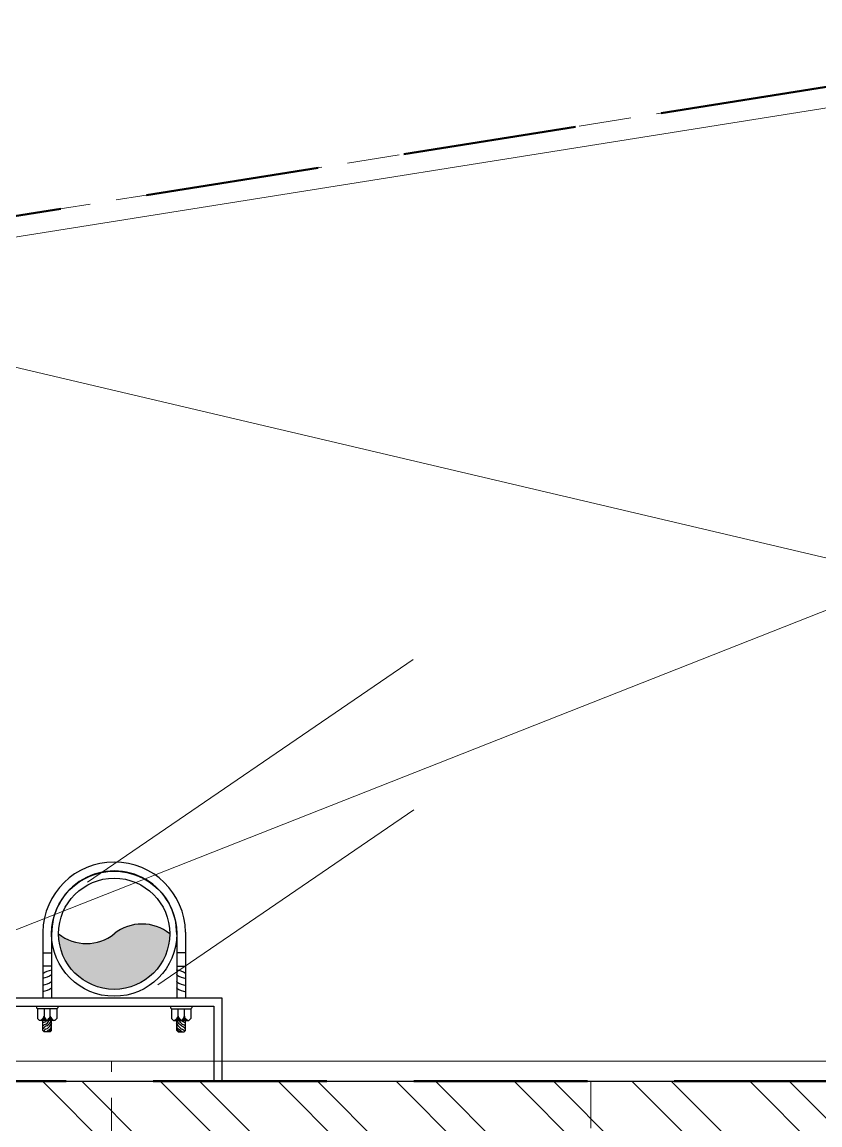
# Model space of a CAD drawing. Header units: inches. Extents: x -190799 to -189704, y -49100 to -46985.
# Drawn here: x -190221.08 to -190192.37, y -47127.94 to -47088.25 of the extents above; entities that cross this region are included whole.
import ezdxf

# ---------------------------------------------------------------- set-up
doc = ezdxf.new("R2010")
doc.units = ezdxf.units.IN
doc.header["$LTSCALE"] = 25
doc.header["$MEASUREMENT"] = 0
doc.linetypes.add('DASHED2', pattern=[0.375, 0.25, -0.125])
doc.layers.get('0').update_dxf_attribs({"lineweight": 0})
for name, color, linetype, lineweight in [('cross', 1, 'Continuous', 13), ('CWS', 180, 'Continuous', 18), ('elevation', 6, 'Continuous', 9), ('hidden', 7, 'DASHED2', 5), ('PLASTER LINE', 1, 'Continuous', 5), ('PP-BEAM', 104, 'DASHED2', 50), ('PP-WALL', 7, 'Continuous', 30), ('sechatch', 8, 'Continuous', 0), ('SH - ANGLE SUPPORT', 7, 'Continuous', 30)]:
    doc.layers.add(name, color=color, linetype=linetype, lineweight=lineweight)
doc.layers.add('SH - RWP', color=140, linetype='Continuous')

# ---------------------------------------------------------------- blocks, each defined once
blk = doc.blocks.new('*X19')
at = {"color": 0}
for p, q in [((113.6040440224238, 341.4692042597887), (113.7240518539459, 341.5892120913109)), ((113.7279130090329, 341.4162965511011), (114.3176786467903, 342.0060621888587)), ((113.8423566890578, 341.3539635358294), (114.318169125598, 341.8297759723697)), ((113.9481308900426, 341.2829610415177), (114.3186596044057, 341.6534897558808)), ((114.0456951115147, 341.2037485676931), (114.3191500832134, 341.4772035393918)), ((114.1352787081868, 341.1165554690687), (114.3196405620211, 341.3009173229029)), ((114.2169109186877, 341.0214109842728), (114.3201310408288, 341.1246311064139)), ((114.2904245531791, 340.9181479234677), (114.3206215196365, 340.948344889925))]:
    blk.add_line(p, q, dxfattribs=at)
blk = doc.blocks.new('rwp')
at = {"layer": 'SH - RWP', "lineweight": 30}
h = blk.add_hatch(color=256, dxfattribs=at)
edge = h.paths.add_edge_path()
edge.add_ellipse((-188950.0968138671, -47122.30944276684), major_axis=(1.131884257421873, -1.131884257421873), ratio=1, start_angle=96.33861705314149, end_angle=173.6613829461683, ccw=False)
edge.add_ellipse((-188951.0968138671, -47121.05951319105), major_axis=(-1.414213562374951, -1.414213562374951), ratio=0.9999999999973742, start_angle=-45.000000000959574, end_angle=135.0000000008091, ccw=False)
edge.add_ellipse((-188952.0968138671, -47119.80958361528), major_axis=(-1.131884257421873, -1.131884257421873), ratio=1, start_angle=6.338617053141469, end_angle=83.66138294415512)
at = {"layer": 'SH - ANGLE SUPPORT'}
for p, q in [((-188953.666458093, -47121.00095880189, -967.949206592016), (-188953.6664580929, -47123.36738670984, -967.949206592016)), ((-188953.6664580924, -47121.00102040151, -967.949206592016), (-188953.6664580924, -47123.36744830938, -967.949206592016)), ((-188953.346458093, -47121.07673970977, -967.949206592016), (-188953.346458093, -47123.36738670984, -967.949206592016)), ((-188953.3464580924, -47121.07680130939, -967.949206592016), (-188953.3464580924, -47123.36744830938, -967.949206592016)), ((-188948.8471924546, -47121.07673970977, -967.949206592016), (-188948.8471924546, -47123.36738670984, -967.949206592016)), ((-188948.8471924541, -47121.07680130939, -967.949206592016), (-188948.8471924541, -47123.36744830938, -967.949206592016)), ((-188948.5271924546, -47121.00095880189, -967.949206592016), (-188948.5271924547, -47123.36738670984, -967.949206592016)), ((-188948.5271924541, -47121.00102040151, -967.949206592016), (-188948.5271924541, -47123.36744830938, -967.949206592016)), ((-188953.666458093, -47121.74960115636, -967.949206592016), (-188953.346458093, -47121.74960115636, -967.949206592016)), ((-188953.6664580924, -47121.74966275599, -967.949206592016), (-188953.3464580924, -47121.74966275599, -967.949206592016)), ((-188948.5271924547, -47121.74960115636, -967.949206592016), (-188948.8471924546, -47121.74960115636, -967.949206592016)), ((-188948.5271924546, -47121.74960115636, -967.949206592016), (-188948.8471924546, -47121.74960115636, -967.949206592016)), ((-188948.5271924541, -47121.74966275599, -967.949206592016), (-188948.8471924541, -47121.74966275599, -967.949206592016)), ((-188948.5271924541, -47121.74966275599, -967.949206592016), (-188948.8471924541, -47121.74966275599, -967.949206592016)), ((-188953.3368398501, -47122.23073078197, -967.949206592016), (-188953.6568398502, -47122.23073078197, -967.949206592016)), ((-188953.3368398497, -47122.23079238168, -967.949206592016), (-188953.6568398497, -47122.23079238168, -967.949206592016)), ((-188948.8568106974, -47122.23073078197, -967.949206592016), (-188948.5368106973, -47122.23073078197, -967.949206592016)), ((-188948.8568106974, -47122.23073078197, -967.949206592016), (-188948.5368106973, -47122.23073078197, -967.949206592016)), ((-188948.8568106969, -47122.23079238168, -967.949206592016), (-188948.5368106969, -47122.23079238168, -967.949206592016)), ((-188948.8568106967, -47122.23079238168, -967.949206592016), (-188948.5368106969, -47122.23079238168, -967.949206592016)), ((-188953.8903525634, -47123.66232684848, -967.949206592016), (-188953.8903525634, -47123.72276761325, -967.949206592016)), ((-188953.8903525629, -47123.66238844811, -967.949206592016), (-188953.8903525629, -47123.7228292129, -967.949206592016)), ((-188953.8903525634, -47123.72276761325, -967.949206592016), (-188953.8576660083, -47123.75545416848, -967.949206592016)), ((-188953.8903525629, -47123.7228292129, -967.949206592016), (-188953.8576660078, -47123.75551576811, -967.949206592016)), ((-188953.1557098411, -47123.75545416848, -967.949206592016), (-188953.8576660083, -47123.75545416848, -967.949206592016)), ((-188953.1557098406, -47123.75551576811, -967.949206592016), (-188953.8576660078, -47123.75551576811, -967.949206592016)), ((-188953.8531016355, -47123.76033668287, -967.949206592016), (-188953.8531016355, -47124.10285181779, -967.949206592016)), ((-188953.8531016349, -47123.76039828252, -967.949206592016), (-188953.8531016349, -47124.10291341739, -967.949206592016)), ((-188953.6144727311, -47123.75545416848, -967.949206592016), (-188953.6144727311, -47124.02564460496, -967.949206592016)), ((-188953.6144727307, -47123.75551576811, -967.949206592016), (-188953.6144727307, -47124.02570620461, -967.949206592016)), ((-188953.3992218002, -47124.02622438787, -967.949206592016), (-188953.3992218002, -47123.75545416848, -967.949206592016)), ((-188953.3992217998, -47124.02628598752, -967.949206592016), (-188953.3992217998, -47123.75551576811, -967.949206592016)), ((-188953.1230232861, -47123.72276761336, -967.949206592016), (-188953.1605923556, -47123.76033668287, -967.949206592016)), ((-188953.1230232855, -47123.7228292129, -967.949206592016), (-188953.160592355, -47123.76039828252, -967.949206592016)), ((-188953.1605923556, -47123.76033668287, -967.949206592016), (-188953.1605923556, -47124.10285181779, -967.949206592016)), ((-188953.160592355, -47123.76039828252, -967.949206592016), (-188953.160592355, -47124.10291341739, -967.949206592016)), ((-188953.1230232861, -47123.66232684848, -967.949206592016), (-188953.1230232861, -47123.72276761336, -967.949206592016)), ((-188953.1230232855, -47123.66238844811, -967.949206592016), (-188953.1230232855, -47123.7228292129, -967.949206592016)), ((-188949.0708570933, -47123.66232684848, -967.949206592016), (-188949.0708570933, -47123.72276761336, -967.949206592016)), ((-188949.0708570928, -47123.66238844811, -967.949206592016), (-188949.0708570928, -47123.7228292129, -967.949206592016)), ((-188949.0708570933, -47123.72276761336, -967.949206592016), (-188949.0332880238, -47123.76033668287, -967.949206592016)), ((-188949.0708570928, -47123.7228292129, -967.949206592016), (-188949.0332880233, -47123.76039828252, -967.949206592016)), ((-188949.0381705383, -47123.75545416848, -967.949206592016), (-188948.3362143711, -47123.75545416848, -967.949206592016)), ((-188949.0381705376, -47123.75551576811, -967.949206592016), (-188948.3362143706, -47123.75551576811, -967.949206592016)), ((-188949.0332880238, -47123.76033668287, -967.949206592016), (-188949.0332880238, -47124.10285181779, -967.949206592016)), ((-188949.0332880233, -47123.76039828252, -967.949206592016), (-188949.0332880233, -47124.10291341739, -967.949206592016)), ((-188948.794658579, -47124.02622438787, -967.949206592016), (-188948.794658579, -47123.75545416848, -967.949206592016)), ((-188948.7946585786, -47124.02628598752, -967.949206592016), (-188948.7946585786, -47123.75551576811, -967.949206592016)), ((-188948.5794076482, -47123.75545416848, -967.949206592016), (-188948.5794076482, -47124.02564460496, -967.949206592016)), ((-188948.5794076477, -47123.75551576811, -967.949206592016), (-188948.5794076477, -47124.02570620461, -967.949206592016)), ((-188948.340778744, -47123.76033668287, -967.949206592016), (-188948.340778744, -47124.10285181779, -967.949206592016)), ((-188948.3407787434, -47123.76039828252, -967.949206592016), (-188948.3407787434, -47124.10291341739, -967.949206592016)), ((-188948.3035278159, -47123.72276761325, -967.949206592016), (-188948.3362143711, -47123.75545416848, -967.949206592016)), ((-188948.3035278155, -47123.7228292129, -967.949206592016), (-188948.3362143706, -47123.75551576811, -967.949206592016)), ((-188948.3035278159, -47123.66232684848, -967.949206592016), (-188948.3035278159, -47123.72276761325, -967.949206592016)), ((-188948.3035278155, -47123.66238844811, -967.949206592016), (-188948.3035278155, -47123.7228292129, -967.949206592016)), ((-188953.8531016355, -47124.10285181779, -967.949206592016), (-188953.7785997794, -47124.17735367376, -967.949206592016)), ((-188953.8531016349, -47124.10291341739, -967.949206592016), (-188953.7785997789, -47124.17741527341, -967.949206592016)), ((-188953.2350942116, -47124.17735367376, -967.949206592016), (-188953.7785997794, -47124.17735367376, -967.949206592016)), ((-188953.2350942111, -47124.17741527341, -967.949206592016), (-188953.7785997789, -47124.17741527341, -967.949206592016)), ((-188953.6668469955, -47124.54101303458, -967.949206592016), (-188953.6668469955, -47124.17735367376, -967.949206592016)), ((-188953.6668469949, -47124.54107463418, -967.949206592016), (-188953.6668469949, -47124.17741527341, -967.949206592016)), ((-188953.3468469955, -47124.54097724138, -967.949206592016), (-188953.3468469955, -47124.17735367376, -967.949206592016)), ((-188953.346846995, -47124.54103884092, -967.949206592016), (-188953.346846995, -47124.17741527341, -967.949206592016)), ((-188953.1605923556, -47124.10285181779, -967.949206592016), (-188953.2350942116, -47124.17735367376, -967.949206592016)), ((-188953.160592355, -47124.10291341739, -967.949206592016), (-188953.2350942111, -47124.17741527341, -967.949206592016)), ((-188949.0332880238, -47124.10285181779, -967.949206592016), (-188948.9587861678, -47124.17735367376, -967.949206592016)), ((-188949.0332880233, -47124.10291341739, -967.949206592016), (-188948.9587861673, -47124.17741527341, -967.949206592016)), ((-188948.9587861678, -47124.17735367376, -967.949206592016), (-188948.4152806, -47124.17735367376, -967.949206592016)), ((-188948.9587861673, -47124.17741527341, -967.949206592016), (-188948.4152805994, -47124.17741527341, -967.949206592016)), ((-188948.8470333838, -47124.54097724138, -967.949206592016), (-188948.8470333838, -47124.17735367376, -967.949206592016)), ((-188948.8470333834, -47124.54103884092, -967.949206592016), (-188948.8470333834, -47124.17741527341, -967.949206592016)), ((-188948.527033384, -47124.54101303458, -967.949206592016), (-188948.527033384, -47124.17735367376, -967.949206592016)), ((-188948.5270333833, -47124.54107463418, -967.949206592016), (-188948.5270333833, -47124.17741527341, -967.949206592016)), ((-188948.340778744, -47124.10285181779, -967.949206592016), (-188948.4152806, -47124.17735367376, -967.949206592016)), ((-188948.3407787434, -47124.10291341739, -967.949206592016), (-188948.4152805994, -47124.17741527341, -967.949206592016)), ((-188953.6668827888, -47124.54097724138, -967.949206592016), (-188953.6142599813, -47124.59360004868, -967.949206592016)), ((-188953.6668827882, -47124.54103884092, -967.949206592016), (-188953.6142599809, -47124.59366164831, -967.949206592016)), ((-188953.3994698029, -47124.59360004868, -967.949206592016), (-188953.6142599813, -47124.59360004868, -967.949206592016)), ((-188953.3994698023, -47124.59366164831, -967.949206592016), (-188953.6142599809, -47124.59366164831, -967.949206592016)), ((-188953.3468469955, -47124.54097724138, -967.949206592016), (-188953.3994698029, -47124.59360004868, -967.949206592016)), ((-188953.346846995, -47124.54103884092, -967.949206592016), (-188953.3994698023, -47124.59366164831, -967.949206592016)), ((-188948.8470333838, -47124.54097724138, -967.949206592016), (-188948.7944105765, -47124.59360004868, -967.949206592016)), ((-188948.8470333834, -47124.54103884092, -967.949206592016), (-188948.794410576, -47124.59366164831, -967.949206592016)), ((-188948.7944105765, -47124.59360004868, -967.949206592016), (-188948.579620398, -47124.59360004868, -967.949206592016)), ((-188948.794410576, -47124.59366164831, -967.949206592016), (-188948.5796203974, -47124.59366164831, -967.949206592016)), ((-188948.5269975907, -47124.54097724138, -967.949206592016), (-188948.579620398, -47124.59360004868, -967.949206592016)), ((-188948.5269975901, -47124.54103884092, -967.949206592016), (-188948.5796203974, -47124.59366164831, -967.949206592016))]:
    blk.add_line(p, q, dxfattribs=at)
at = {"layer": 'SH - ANGLE SUPPORT', "lineweight": 30, "ltscale": 30}
for centre, radius, start, end in [((-188951.0968252739, -47121.04743988637, -967.949206592016), 2.570053173803593, 1.03628795969257, 178.9637120403074), ((-188951.0968252733, -47121.04750148611, -967.949206592016), 2.570053173803593, 1.03628795968503, 178.963712040315), ((-188951.0968252738, -47121.04738671277, -967.949206592016), 2.249999999973499, 358.9648763292182, 180.8913035842331), ((-188951.0968252732, -47121.0474483124, -967.949206592016), 2.249999999973499, 358.9648763292032, 180.8913035842525)]:
    blk.add_arc(centre, radius, start, end, dxfattribs=at)
at = {"layer": 'SH - ANGLE SUPPORT', "extrusion": (0, 0, -1)}
for centre, major_axis, ratio, start_param, end_param in [((-188953.8074735742, -47121.90446553976, -967.949206592016), (0.5499938548614092, -0.5499938548614123), 0.9999999996759106, 0.1632660789402746, 0.609270106304321), ((-188953.8074735738, -47121.9045271393, -967.949206592016), (0.5499938548614107, -0.5499938548614107), 0.9999999996759106, 0.1632660789402746, 0.6092701062936144), ((-188953.1266579546, -47123.39463167317, -967.949206592016), (0.7483036439644555, -0.7483036439644598), 0.9999999996438159, 3.391710508010214, 3.722963248040837), ((-188953.126657954, -47123.39469327271, -967.949206592016), (0.7483036439644577, -0.7483036439644576), 0.9999999996438159, 3.391710508017021, 3.722963248071372), ((-188952.7983986465, -47123.31156215176, -967.949206592016), (0.6743739490639916, -0.6743739490639953), 0.9999995311078937, 3.304858807655224, 3.314800786636747), ((-188952.7983986459, -47123.31162375142, -967.949206592016), (0.6743739490639936, -0.6743739490639933), 0.9999995311078936, 3.304858807680375, 3.314800786634117), ((-188953.8074735742, -47122.15260376805, -967.949206592016), (0.5499938548614092, -0.5499938548614123), 0.9999999996759106, 0.1632660788972726, 0.609270106273636), ((-188953.8074735738, -47122.1526653677, -967.949206592016), (0.5499938548614107, -0.5499938548614107), 0.9999999996759106, 0.1632660788633934, 0.6092701062629294), ((-188953.8074735742, -47122.38419913567, -967.949206592016), (0.5499938549968616, 0.5499938549968587), 0.9999999998192924, 1.734062405629884, 2.180066432845873), ((-188953.8074735738, -47122.38426073521, -967.949206592016), (0.5499938549968599, 0.5499938549968602), 0.9999999998192924, 1.734062405639007, 2.18006643293009), ((-188952.7983986465, -47123.55970038017, -967.949206592016), (0.6743742929851441, 0.6743742929851401), 0.999999518227433, 4.875654981944805, 4.885596951981116), ((-188952.7983986459, -47123.55976197982, -967.949206592016), (0.6743742929851421, 0.6743742929851421), 0.9999995182274332, 4.875654981974916, 4.885596952011176), ((-188952.7983986465, -47123.79129574777, -967.949206592016), (0.6743742929851441, 0.6743742929851401), 0.999999518227433, 4.875654981949765, 4.885596951983746), ((-188952.7983986459, -47123.79135734731, -967.949206592016), (0.6743742929851421, 0.6743742929851421), 0.9999995182274332, 4.875654981947285, 4.885596952013805), ((-188949.0439751315, -47123.95348806639, -967.949206592016), (0.1836427452739949, 0.1836427452739939), 0.9999999999368012, 1.061026314161397, 1.819612572080839), ((-188949.0439751309, -47123.95354966598, -967.949206592016), (0.1836427452739943, 0.1836427452739944), 0.9999999999368012, 1.061026314482183, 1.819612572175653), ((-188948.4266461518, -47124.10154468217, -967.949206592016), (0.3202001284227909, 0.3202001284227893), 0.9999999999894763, 2.954778906703427, 3.562597790643836), ((-188948.4266461512, -47124.10160628188, -967.949206592016), (0.32020012842279, 0.3202001284227902), 0.9999999999894763, 2.954778906786219, 3.562597790696368), ((-188948.4198675735, -47124.00436458047, -967.949206592016), (0.3174102309503301, 0.3174102309503283), 0.9999999999057578, 2.957247137274627, 3.531377346074381), ((-188948.4198675731, -47124.00442618009, -967.949206592016), (0.3174102309503291, 0.3174102309503292), 0.9999999999057578, 2.957247137262742, 3.531377346298223), ((-188948.5441608152, -47123.95348806639, -967.949206592016), (0.1836427452988976, -0.1836427452988986), 0.999999999796716, 1.317026384468443, 2.0805663391731), ((-188948.5441608147, -47123.95354966598, -967.949206592016), (0.1836427452988981, -0.1836427452988981), 0.9999999997967158, 1.317026384795895, 2.080566339319822), ((-188948.4180220282, -47124.04943386157, -967.949206592016), (0.2498462547944103, 0.2498462547944089), 0.9999999997529784, 3.071035400043546, 3.556541279240993), ((-188948.4180220276, -47124.04949546119, -967.949206592016), (0.2498462547944095, 0.2498462547944096), 0.9999999997529783, 3.071035400037739, 3.556541279278682), ((-188948.3270008914, -47123.80572951908, -967.949206592016), (0.3609602734330835, -0.3609602734330856), 0.9999999985248337, 1.329768372036687, 1.540798847705387), ((-188948.3270008908, -47123.80579111868, -967.949206592016), (0.3609602734330845, -0.3609602734330845), 0.9999999985248337, 1.32976837205076, 1.540798847705387), ((-188948.8006405043, -47123.99591065946, -967.949206592016), (0.1574100662167226, -0.1574100662167236), 0.9999999999492625, -0.6581166820425643, 0.1674448601498328), ((-188948.8006405038, -47123.99597225912, -967.949206592016), (0.1574100662167231, -0.1574100662167231), 0.9999999999492625, -0.6581166818591688, 0.1674448602460581), ((-188948.6371630341, -47124.47928326397, -967.949206592016), (0.1705916076496879, 0.1705916076496869), 0.999999999760294, 5.688778807154859, 5.971833700017249), ((-188948.6371630334, -47124.47934486362, -967.949206592016), (0.1705916076496874, 0.1705916076496874), 0.999999999760294, 5.688778807389919, 5.971833700054205), ((-188948.3299226793, -47123.95348806639, -967.949206592016), (0.1836427452739939, -0.1836427452739949), 0.9999999999368008, 1.32198008156326, 2.080566339281674), ((-188948.3299226788, -47123.95354966598, -967.949206592016), (0.1836427452739944, -0.1836427452739943), 0.9999999999368008, 1.32198008156326, 2.080566339086045), ((-188948.4492935954, -47124.10503722765, -967.949206592016), (0.3609602731301504, -0.3609602731301524), 0.9999999993591626, 1.329768371787923, 1.678717008267329), ((-188948.4492935949, -47124.10509882731, -967.949206592016), (0.3609602731301515, -0.3609602731301514), 0.9999999993591624, 1.329768371788388, 1.678717008386833), ((-188948.4726005044, -47124.14390854447, -967.949206592016), (0.3609602733034902, -0.3609602733034922), 0.9999999989039782, 1.329768371934727, 1.608853964360784), ((-188948.472600504, -47124.14397014413, -967.949206592016), (0.3609602733034912, -0.3609602733034912), 0.9999999989039782, 1.329768371976483, 1.608853964560186), ((-188948.7827626473, -47124.81746228939, -967.949206592016), (0.1705916081115291, -0.1705916081115301), 0.9999999983057132, 4.117982481218434, 4.309006795710234), ((-188948.7827626466, -47124.81752388901, -967.949206592016), (0.1705916081115296, -0.1705916081115296), 0.999999998305713, 4.117982481200848, 4.309006795710234), ((-188948.7475861446, -47124.6354748169, -967.949206592016), (0.070498842857397, 0.07049884285739659), 0.9999999987001685, 5.845023447305541, 6.635131608040659), ((-188948.747586144, -47124.63553641661, -967.949206592016), (0.0704988428573968, 0.0704988428573968), 0.9999999987001688, 5.845023447049522, 6.63513160759325), ((-188948.7252744999, -47124.66127218498, -967.949206592016), (0.1348098848379319, -0.1348098848379327), 0.9999999999832394, 4.157022774563808, 5.034816392581106), ((-188948.7252744994, -47124.66133378464, -967.949206592016), (0.1348098848379323, -0.1348098848379323), 0.9999999999832394, 4.157022774644297, 5.034816392460339), ((-188948.71716431, -47124.55963857067, -967.949206592016), (0.134414760636515, 0.1344147606365142), 0.999999999943205, 5.728383428850945, 6.607487426763895), ((-188948.7171643096, -47124.5597001703, -967.949206592016), (0.1344147606365146, 0.1344147606365146), 0.999999999943205, 5.72838342841378, 6.607487426618772), ((-188948.695430473, -47124.55313844277, -967.949206592016), (0.1705916076887829, 0.1705916076887819), 0.9999999996600237, 5.688778807161095, 6.270402491436597), ((-188948.6954304725, -47124.5532000424, -967.949206592016), (0.1705916076887824, 0.1705916076887824), 0.9999999996600238, 5.688778806993591, 6.270402491376283)]:
    blk.add_ellipse(centre, major_axis=major_axis, ratio=ratio, start_param=start_param, end_param=end_param, dxfattribs=at)
at = {"layer": 'SH - ANGLE SUPPORT'}
for centre, major_axis, ratio, start_param, end_param in [((-188949.0669925931, -47123.39463167317, -967.949206592016), (-0.7483036439644599, -0.7483036439644554), 0.9999999996438159, 3.391710508000295, 3.722963247976156), ((-188949.066992593, -47123.39463167317, -967.949206592016), (-0.7483036439644599, -0.7483036439644554), 0.9999999996438159, 3.391710507966842, 3.722963247976156), ((-188949.0669925926, -47123.39469327271, -967.949206592016), (-0.7483036439644577, -0.7483036439644576), 0.9999999996438159, 3.391710508013618, 3.722963248048718), ((-188949.0669925925, -47123.39469327271, -967.949206592016), (-0.7483036439644577, -0.7483036439644576), 0.9999999996438159, 3.391710508013618, 3.722963248048718), ((-188949.3952519012, -47123.31156215176, -967.949206592016), (-0.6743739490639956, -0.6743739490639913), 0.9999995311078936, 3.304858807682855, 3.314800786628858), ((-188949.395251901, -47123.31156215176, -967.949206592016), (-0.6743739490639956, -0.6743739490639913), 0.9999995311078936, 3.304858807637689, 3.314800786573997), ((-188949.3952519006, -47123.31162375142, -967.949206592016), (-0.6743739490639936, -0.6743739490639933), 0.9999995311078936, 3.3048588076678, 3.314800786604057), ((-188949.3952519006, -47123.31162375142, -967.949206592016), (-0.6743739490639936, -0.6743739490639933), 0.9999995311078936, 3.3048588076678, 3.314800786604057), ((-188948.3861769733, -47121.90446553976, -967.949206592016), (-0.5499938548614123, -0.5499938548614092), 0.9999999996759106, 0.1632660789278965, 0.6092701063103915), ((-188948.3861769733, -47121.90446553976, -967.949206592016), (-0.5499938548614123, -0.5499938548614092), 0.9999999996759106, 0.1632660789278965, 0.6092701063103915), ((-188948.3861769728, -47121.9045271393, -967.949206592016), (-0.5499938548614107, -0.5499938548614107), 0.9999999996759106, 0.1632660789278965, 0.6092701062889785), ((-188948.3861769726, -47121.9045271393, -967.949206592016), (-0.5499938548614107, -0.5499938548614107), 0.9999999996759106, 0.1632660789711128, 0.6092701062982505), ((-188949.3952519012, -47123.55970038017, -967.949206592016), (-0.6743742929851401, 0.6743742929851441), 0.999999518227433, 4.875654981984836, 4.885596952016435), ((-188949.395251901, -47123.55970038017, -967.949206592016), (-0.6743742929851401, 0.6743742929851441), 0.999999518227433, 4.875654981974916, 4.885596952011175), ((-188949.3952519006, -47123.55976197982, -967.949206592016), (-0.6743742929851421, 0.6743742929851421), 0.9999995182274332, 4.875654981904773, 4.885596951996146), ((-188949.3952519006, -47123.55976197982, -967.949206592016), (-0.6743742929851421, 0.6743742929851421), 0.9999995182274332, 4.875654981904773, 4.885596951996146), ((-188949.3952519012, -47123.79129574777, -967.949206592016), (-0.6743742929851401, 0.6743742929851441), 0.999999518227433, 4.87565498196482, 4.885596952001405), ((-188949.395251901, -47123.79129574777, -967.949206592016), (-0.6743742929851401, 0.6743742929851441), 0.999999518227433, 4.87565498195986, 4.885596951996146), ((-188949.3952519006, -47123.79135734731, -967.949206592016), (-0.6743742929851421, 0.6743742929851421), 0.9999995182274332, 4.875654981924789, 4.885596951996146), ((-188949.3952519006, -47123.79135734731, -967.949206592016), (-0.6743742929851421, 0.6743742929851421), 0.9999995182274332, 4.875654981924789, 4.885596951996146), ((-188948.3861769733, -47122.15260376805, -967.949206592016), (-0.5499938548614123, -0.5499938548614092), 0.9999999996759106, 0.1632660789278965, 0.6092701062889785), ((-188948.3861769733, -47122.15260376805, -967.949206592016), (-0.5499938548614123, -0.5499938548614092), 0.9999999996759106, 0.1632660789278965, 0.6092701062889785), ((-188948.3861769728, -47122.1526653677, -967.949206592016), (-0.5499938548614107, -0.5499938548614107), 0.9999999996759106, 0.1632660789094365, 0.609270106295049), ((-188948.3861769726, -47122.1526653677, -967.949206592016), (-0.5499938548614107, -0.5499938548614107), 0.9999999996759106, 0.1632660789341927, 0.609270106282908), ((-188948.3861769733, -47122.38419913567, -967.949206592016), (-0.5499938549968584, 0.5499938549968617), 0.9999999998192924, 1.734062405617506, 2.180066432825894), ((-188948.3861769733, -47122.38419913567, -967.949206592016), (-0.5499938549968584, 0.5499938549968617), 0.9999999998192924, 1.734062405617506, 2.180066432825894), ((-188948.3861769728, -47122.38426073521, -967.949206592016), (-0.5499938549968599, 0.5499938549968602), 0.9999999998192924, 1.734062405642048, 2.180066432877992), ((-188948.3861769726, -47122.38426073521, -967.949206592016), (-0.5499938549968599, 0.5499938549968602), 0.9999999998192924, 1.734062405635966, 2.180066432841237), ((-188953.8639577001, -47123.95348806639, -967.949206592016), (-0.183642745273995, -0.1836427452739938), 0.9999999999368008, 1.321980081277932, 2.080566339260109), ((-188953.8639576996, -47123.95354966598, -967.949206592016), (-0.1836427452739944, -0.1836427452739943), 0.9999999999368008, 1.321980081617566, 2.080566339205425), ((-188953.5567173454, -47124.47928326397, -967.949206592016), (-0.1705916076496869, 0.1705916076496879), 0.999999999760294, 5.68877880723861, 5.971833700035727), ((-188953.5567173448, -47124.47934486362, -967.949206592016), (-0.1705916076496874, 0.1705916076496874), 0.999999999760294, 5.688778807306168, 5.971833700054205), ((-188953.3932398751, -47123.99591065946, -967.949206592016), (-0.1574100662167236, -0.1574100662167226), 0.9999999999492625, -0.6581166819626016, 0.1674448601924983), ((-188953.3932398746, -47123.99597225912, -967.949206592016), (-0.1574100662167231, -0.1574100662167231), 0.9999999999492625, -0.6581166819626016, 0.1674448601280432), ((-188953.8668794881, -47123.80572951908, -967.949206592016), (-0.3609602734330856, -0.3609602734330835), 0.9999999985248337, 1.329768372036687, 1.540798847650109), ((-188953.8668794875, -47123.80579111868, -967.949206592016), (-0.3609602734330845, -0.3609602734330845), 0.9999999985248337, 1.329768371781203, 1.540798847649254), ((-188953.7758583511, -47124.04943386157, -967.949206592016), (-0.2498462547944088, 0.2498462547944103), 0.9999999997529783, 3.071035399993753, 3.556541279311888), ((-188953.7758583507, -47124.04949546119, -967.949206592016), (-0.2498462547944095, 0.2498462547944096), 0.9999999997529783, 3.071035400084627, 3.556541279278682), ((-188953.7740128057, -47124.00436458047, -967.949206592016), (-0.3174102309503282, 0.3174102309503302), 0.9999999999057579, 2.957247137396159, 3.531377346333558), ((-188953.7740128052, -47124.00442618009, -967.949206592016), (-0.3174102309503291, 0.3174102309503292), 0.9999999999057578, 2.957247137268684, 3.531377346141322), ((-188953.6497195642, -47123.95348806639, -967.949206592016), (-0.1836427452988986, -0.1836427452988976), 0.999999999796716, 1.317026384605051, 2.080566339216231), ((-188953.6497195635, -47123.95354966598, -967.949206592016), (-0.1836427452988981, -0.1836427452988981), 0.9999999997967158, 1.317026384331836, 2.0805663391731), ((-188953.7672342276, -47124.10154468217, -967.949206592016), (-0.3202001284227891, 0.3202001284227912), 0.9999999999894765, 2.954778906553248, 3.562597790696368), ((-188953.7672342271, -47124.10160628188, -967.949206592016), (-0.32020012842279, 0.3202001284227902), 0.9999999999894763, 2.954778906892884, 3.56259779089861), ((-188953.1499052479, -47123.95348806639, -967.949206592016), (-0.1836427452739938, 0.183642745273995), 0.9999999999368012, 1.061026314106713, 1.819612571890326), ((-188953.1499052474, -47123.95354966598, -967.949206592016), (-0.1836427452739943, 0.1836427452739944), 0.9999999999368012, 1.061026314259212, 1.819612572080839), ((-188953.4984499064, -47124.55313844277, -967.949206592016), (-0.1705916076887818, 0.170591607688783), 0.9999999996600238, 5.68877880722726, 6.270402491376283), ((-188953.4984499059, -47124.5532000424, -967.949206592016), (-0.1705916076887823, 0.1705916076887825), 0.9999999996600238, 5.688778807193481, 6.270402491375513), ((-188953.4767160692, -47124.55963857067, -967.949206592016), (-0.1344147606365142, 0.134414760636515), 0.999999999943205, 5.728383428770293, 6.607487426642547), ((-188953.4767160688, -47124.5597001703, -967.949206592016), (-0.1344147606365146, 0.1344147606365146), 0.999999999943205, 5.728383428810619, 6.607487426932795), ((-188953.4686058794, -47124.66127218498, -967.949206592016), (-0.1348098848379327, -0.1348098848379319), 0.9999999999832394, 4.157022774693521, 5.034816392629314), ((-188953.4686058789, -47124.66133378464, -967.949206592016), (-0.1348098848379323, -0.1348098848379323), 0.9999999999832394, 4.157022774644297, 5.034816392291363), ((-188953.4462942349, -47124.6354748169, -967.949206592016), (-0.07049884285739659, 0.070498842857397), 0.9999999987001685, 5.845023447367468, 6.635131607766639), ((-188953.4462942344, -47124.63553641661, -967.949206592016), (-0.0704988428573968, 0.0704988428573968), 0.9999999987001688, 5.845023447631804, 6.635131607766639), ((-188953.4111177321, -47124.81746228939, -967.949206592016), (-0.1705916081115301, -0.1705916081115291), 0.9999999983057132, 4.117982481619605, 4.309006795757587), ((-188953.4111177316, -47124.81752388901, -967.949206592016), (-0.1705916081115296, -0.1705916081115296), 0.999999998305713, 4.117982481585826, 4.309006795955818), ((-188953.744586784, -47124.10503722765, -967.949206592016), (-0.3609602731301526, -0.3609602731301503), 0.9999999993591626, 1.32976837181607, 1.678717008386833), ((-188953.7445867833, -47124.10509882731, -967.949206592016), (-0.3609602731301515, -0.3609602731301514), 0.9999999993591624, 1.329768371871435, 1.678717008386833), ((-188953.7212798749, -47124.14390854447, -967.949206592016), (-0.3609602733034923, -0.3609602733034901), 0.9999999989039782, 1.329768372066336, 1.608853964617158), ((-188953.7212798744, -47124.14397014413, -967.949206592016), (-0.3609602733034912, -0.3609602733034912), 0.9999999989039782, 1.329768372066336, 1.608853964617158)]:
    blk.add_ellipse(centre, major_axis=major_axis, ratio=ratio, start_param=start_param, end_param=end_param, dxfattribs=at)
at = {"layer": 'SH - RWP', "lineweight": 30}
for radius in [2.25, 2]:
    blk.add_circle((-188951.0968138671, -47121.05951319105, -967.949206592016), radius, dxfattribs=at)
for centre, start, end in [((-188950.0968138671, -47122.30944276684, -967.949206592016), 51.33861705367175, 128.6613829463282), ((-188952.0968138671, -47119.80958361528, -967.949206592016), 231.3386170536718, 308.6613829463283)]:
    blk.add_arc(centre, 1.600726067880088, start, end, dxfattribs=at)
at = {"layer": 'SH - ANGLE SUPPORT', "extrusion": (0, 0, -1)}
for p, xscale, yscale, zscale, rotation in [((188890.0338178014, -47102.88456624368, 967.949206592016), 0.1862546400225255, 0.1862546399643179, -0.1862546400225255, 270.0000000000002), ((188890.0338178009, -47102.8846278433, 967.949206592016), 0.1862546400225255, 0.1862546400225255, -0.1862546400225255, 270), ((188889.7660575905, -47102.88514602656, 967.949206592016), 0.1862546400225255, 0.1862546399643179, -0.1862546400225255, 270.0000000000002), ((188889.76605759, -47102.88520762618, 967.949206592016), 0.1862546400225255, 0.1862546400225255, -0.1862546400225255, 270), ((189012.4278227889, -47102.88514602656, 967.949206592016), -0.1862546400225255, 0.1862546400225255, -0.1862546400003328, 90.00000000000017), ((189012.4278227884, -47102.88520762618, 967.949206592016), -0.1862546400225255, 0.1862546400225255, -0.1862546400225255, 89.99999999999997), ((189012.160062578, -47102.88456624368, 967.949206592016), -0.1862546400225255, 0.1862546400225255, -0.1862546400003328, 90.00000000000017), ((189012.1600625774, -47102.8846278433, 967.949206592016), -0.1862546400225255, 0.1862546400225255, -0.1862546400225255, 89.99999999999997)]:
    blk.add_blockref('*X19', p, dxfattribs=dict(at, xscale=xscale, yscale=yscale, zscale=zscale, rotation=rotation))

msp = doc.modelspace()

# ---------------------------------------------------------------- hatches: boundary and pattern name
at = {"layer": 'sechatch', "ltscale": 30}
h = msp.add_hatch(dxfattribs=at)
h.set_pattern_fill('ANSI32,_O', color=256, scale=8, angle=270)
h.set_pattern_definition([(315, (141.962397418858, -2979.542852115272), (2.121320343559643, 2.121320343559641), []), (315, (141.962397418858, -2980.957065675269), (2.121320343559643, 2.121320343559641), [])])
h.paths.add_polyline_path([(-190158.6104294671, -47126.36745093972), (-190244.1104294671, -47126.36745093932), (-190244.1104294671, -47130.86745093932), (-190158.610429467, -47130.86745093972)])

# ---------------------------------------------------------------- linework, layer by layer
at = {"layer": 'cross'}
for p, q in [((-190235.1104294672, -47126.36745093913), (-190112.110429467, -47077.83647418477)), ((-190112.110429467, -47126.36745093913, -40.96600148421617), (-190235.1104294671, -47097.42792621224))]:
    msp.add_line(p, q, dxfattribs=at)
at = {"layer": 'elevation'}
msp.add_line((-190234.3604294672, -47098.06792035704, 18.937099490897), (-190112.860429467, -47078.71538847626, 18.937099490897), dxfattribs=at)
at = {"layer": 'hidden', "ltscale": 0.3}
for p, q in [((-190234.3604294672, -47097.30846613912, 18.937099490897), (-190112.8604294671, -47077.95593425834, 18.937099490897)), ((-190217.8604294671, -47131.64944927925), (-190217.8604294671, -47125.64944927926)), ((-190200.6104294671, -47130.86745093932), (-190200.610429467, -47126.36745093932))]:
    msp.add_line(p, q, dxfattribs=at)
at = {"layer": 'PLASTER LINE', "ltscale": 30}
msp.add_line((-190234.3604294671, -47125.64944927926), (-190112.860429467, -47125.64944927926), dxfattribs=at)
at = {"layer": 'PP-BEAM'}
for p, q in [((-190235.1104294671, -47097.42792621224), (-190110.6947540584, -47077.61098526727)), ((-190235.1104294671, -47126.36745093912), (-190112.109168733, -47126.36745093912))]:
    msp.add_line(p, q, dxfattribs=at)
at = {"layer": 'PP-WALL', "ltscale": 10}
msp.add_line((-190235.1104294671, -47126.36745093932, -1160.703375378615), (-190112.110429467, -47126.36745093932, -40.96600148421617), dxfattribs=at)
at = {"layer": 'SH - ANGLE SUPPORT'}
for points in [[(-190234.9293456485, -47126.36685609596), (-190234.9293441548, -47123.36744045786), (-190213.8839549051, -47123.36744045786), (-190213.8837759384, -47126.36745093913)], [(-190234.6344055099, -47126.36685624282), (-190234.634404163, -47123.66238059644), (-190214.1788774495, -47123.66238059644), (-190214.1787160765, -47126.36746853391)]]:
    msp.add_lwpolyline(points, dxfattribs=at)
at = {"layer": 'SH - RWP', "lineweight": 0}
for p, q in [((-190218.7176769588, -47119.20073436887, 2.4575826e-09), (-190207.0082203856, -47111.19432007719)), ((-190216.1922840245, -47122.89414540369, 2.4575826e-09), (-190206.9829402892, -47116.59719892814))]:
    msp.add_line(p, q, dxfattribs=at)

# ---------------------------------------------------------------- block references
at = {"layer": 'CWS', "ltscale": 30}
msp.add_blockref('rwp', (-1266.664125364448, -5.374795728130266e-05, 967.949206592016), dxfattribs=at)

doc.saveas('drawing.dxf')
